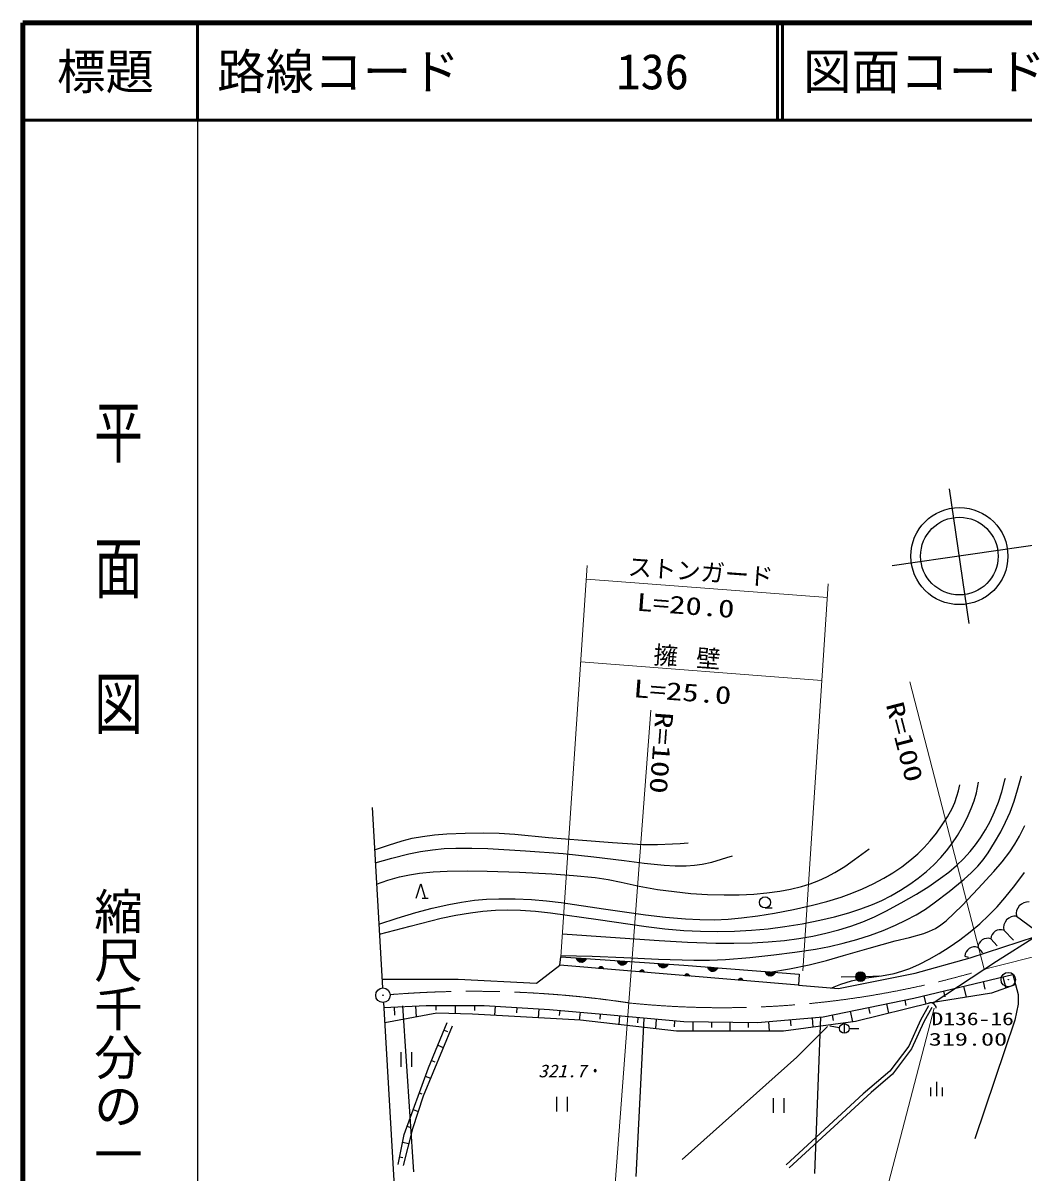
# Model space of a CAD drawing. Units: millimetres, scale not verified. Extents: x 40000 to 680000, y 20000 to 380000.
# Drawn here: x 40000 to 143052, y 261655 to 380000 of the extents above; entities that cross this region are included whole.
import ezdxf
from ezdxf.enums import TextEntityAlignment as Align

# ---------------------------------------------------------------- set-up
doc = ezdxf.new("R2010")
doc.units = ezdxf.units.MM
doc.header["$LTSCALE"] = 1000
doc.linetypes.add('CHAIN', pattern=[18.5, 12, -1.5, 3.5, -1.5])
for name, color, linetype, lineweight in [('M-BGD', 7, 'Continuous', 25), ('M-BGD-HTXT', 7, 'Continuous', 13), ('M-BMK', 2, 'CHAIN', 13), ('M-STR-STRC', 7, 'Continuous', 25), ('M-TTL', 2, 'Continuous', 140), ('M-TTL-BAND', 7, 'Continuous', 25), ('M-TTL-LINE', 7, 'Continuous', 50)]:
    doc.layers.add(name, color=color, linetype=linetype, lineweight=lineweight)
for name, color, linetype in [('M-BMK-SRVR', 7, 'Continuous'), ('M-OTRS', 7, 'Continuous'), ('M-TTL-TXT', 7, 'Continuous')]:
    doc.layers.add(name, color=color, linetype=linetype)
doc.styles.add('@ＭＳ ゴシック', font='')
doc.styles.add('ＭＳ ゴシック', font='')
doc.styles.get('@ＭＳ ゴシック').set_extended_font_data('@MS Gothic')
doc.styles.get('ＭＳ ゴシック').set_extended_font_data('MS Gothic')

# ---------------------------------------------------------------- blocks, each defined once
blk = doc.blocks.new('BUHIN1')
at = {"color": 3, "linetype": 'Continuous', "lineweight": 25}
for radius in [746, 22.5]:
    blk.add_circle((0, 0), radius, dxfattribs=at)
blk = doc.blocks.new('BUHIN6')
at = {"color": 7, "linetype": 'Continuous', "lineweight": 25}
for p, q in [((160, 451), (-38, -478)), ((28, -466), (216, 414)), ((270, 364), (98, -440)), ((168, -409), (320, 302)), ((369, 230), (242, -361)), ((328, -259), (406, 105))]:
    blk.add_line(p, q, dxfattribs=at)
blk.add_lwpolyline([(105, 489), (209, 426), (292, 349), (379, 231), (415, 111), (427, -12), (394, -164), (333, -271), (252, -366), (124, -438), (16, -476), (-105, -489)], close=True, dxfattribs=at)
blk = doc.blocks.new('BUHIN7')
at = {"color": 7, "linetype": 'Continuous', "lineweight": 25}
for p, q in [((166, 450), (-44, -477)), ((23, -466), (221, 411)), ((274, 361), (92, -441)), ((163, -411), (324, 298)), ((372, 226), (238, -364)), ((325, -263), (407, 100))]:
    blk.add_line(p, q, dxfattribs=at)
blk.add_lwpolyline([(110, 488), (214, 423), (296, 346), (382, 226), (416, 106), (427, -17), (393, -168), (330, -275), (247, -369), (119, -439), (10, -476), (-110, -488)], close=True, dxfattribs=at)
blk = doc.blocks.new('BUHIN8')
at = {"color": 7, "linetype": 'Continuous', "lineweight": 25}
for p, q in [((-162, 133), (-204, -49)), ((-186, -112), (-118, 183)), ((-80, 206), (-163, -148)), ((-138, -180), (-45, 221)), ((-10, 233), (-112, -205)), ((-84, -224), (23, 238))]:
    blk.add_line(p, q, dxfattribs=at)
blk.add_lwpolyline([(-57, -243), (-108, -211), (-149, -172), (-192, -112), (-208, -52), (-213, 10), (-196, 85), (-164, 138), (-122, 185), (-58, 220), (-4, 238), (57, 243)], close=True, dxfattribs=at)
blk = doc.blocks.new('BUHIN69')
at = {"color": 7, "linetype": 'Continuous', "lineweight": 25}
for p, q in [((825, 460), (-660, 676)), ((-825, -464), (659, -679))]:
    blk.add_line(p, q, dxfattribs=at)
blk = doc.blocks.new('BUHIN70')
at = {"color": 7, "linetype": 'Continuous', "lineweight": 25}
blk.add_line((760, 37), (846, 631), dxfattribs=at)
blk.add_lwpolyline([(673, -560), (-742, 108), (804, 345)], dxfattribs=at)
blk = doc.blocks.new('BUHIN71')
at = {"color": 7, "linetype": 'Continuous', "lineweight": 25}
blk.add_line((568, -83), (675, 656), dxfattribs=at)
blk.add_circle((0, 0), 574, dxfattribs=at)
blk = doc.blocks.new('BUHIN72')
at = {"color": 7, "linetype": 'Continuous', "lineweight": 25}
for p, q in [((-742, 108), (742, -108)), ((-66, 616), (825, 486)), ((-239, -572), (652, -701))]:
    blk.add_line(p, q, dxfattribs=at)
blk = doc.blocks.new('BUHIN74')
at = {"color": 7, "linetype": 'Continuous', "lineweight": 25}
blk.add_line((-492, 72), (492, -72), dxfattribs=at)
blk.add_circle((0, 0), 498, dxfattribs=at)
blk = doc.blocks.new('BUHIN75')
at = {"color": 7, "linetype": 'Continuous', "lineweight": 25}
for radius in [498, 440, 382, 322, 265, 195, 135, 77.5, 15]:
    blk.add_circle((0, 0), radius, dxfattribs=at)
blk = doc.blocks.new('BUHIN77')
at = {"color": 6, "linetype": 'Continuous', "lineweight": 25}
for radius in [746, 22.5]:
    blk.add_circle((0, 0), radius, dxfattribs=at)

msp = doc.modelspace()

# ---------------------------------------------------------------- linework, layer by layer
at = {"layer": 'M-BGD'}
for p, q in [((137500, 318166), (135485, 332020)), ((154305, 327684), (129565, 324086)), ((75971, 299201), (77063, 280614)), ((142374, 288016), (144203, 286681)), ((141068, 286564), (142055, 285519)), ((137596, 283729), (144336, 285922)), ((139733, 285674), (140371, 284939)), ((144322, 285881), (140311, 283348)), ((138397, 284784), (138862, 284242)), ((92929, 281099), (95334, 282967)), ((95334, 282967), (95422, 283808)), ((119904, 280886), (95334, 282967)), ((95422, 283808), (108084, 282967)), ((108084, 282967), (119993, 282037)), ((131924, 282126), (137596, 283729)), ((140311, 283348), (133801, 279055)), ((137062, 283894), (137410, 283778)), ((119993, 282037), (119904, 280886)), ((124034, 280565), (131924, 282126)), ((125805, 281759), (124306, 281722)), ((126804, 281797), (128302, 281876)), ((131799, 279550), (142005, 282012)), ((140985, 281765), (141265, 280601)), ((142005, 282012), (142551, 279952)), ((77010, 281510), (84833, 281510)), ((84833, 281510), (92929, 281099)), ((119904, 280886), (124034, 280565)), ((136902, 280781), (137175, 279648)), ((138943, 281273), (139131, 280497)), ((142311, 280981), (139792, 280065)), ((122449, 277642), (131799, 279550)), ((130864, 279360), (130975, 278817)), ((132820, 279797), (133026, 278939)), ((139792, 280065), (133571, 279073)), ((134861, 280289), (135002, 279705)), ((142551, 279952), (142551, 278957)), ((77151, 279117), (78909, 249184)), ((77180, 278614), (81555, 278819)), ((78255, 278664), (78295, 277797)), ((80455, 278768), (80509, 277617)), ((81555, 278819), (87536, 278819)), ((82551, 278819), (82551, 278320)), ((84545, 278819), (84545, 277965)), ((86539, 278819), (86539, 278276)), ((87536, 278819), (94273, 278407)), ((88659, 278750), (88600, 277795)), ((90904, 278613), (90870, 278044)), ((93150, 278475), (93093, 277533)), ((94273, 278407), (100533, 277833)), ((95316, 278311), (95267, 277770)), ((97403, 278120), (97327, 277287)), ((125254, 278215), (125477, 277123)), ((133571, 279073), (125786, 277165)), ((127124, 278596), (127253, 277966)), ((128994, 278978), (129194, 278000)), ((133300, 278784), (132480, 277280)), ((133642, 278601), (132842, 277134)), ((142551, 278957), (142207, 277312)), ((82642, 278004), (77273, 277028)), ((81772, 272372), (83710, 277058)), ((86307, 277928), (82642, 278004)), ((97460, 277279), (86307, 277928)), ((107344, 276173), (97460, 277279)), ((99490, 277929), (99442, 277408)), ((100533, 277833), (108089, 277146)), ((101478, 277747), (101395, 276839)), ((103367, 277575), (103315, 277007)), ((105256, 277404), (105166, 276417)), ((107145, 277232), (107089, 276616)), ((108089, 277146), (115694, 277070)), ((109040, 277137), (109030, 276173)), ((110941, 277118), (110936, 276551)), ((112843, 277098), (112833, 276173)), ((114744, 277079), (114738, 276535)), ((115694, 277070), (122449, 277642)), ((116820, 277165), (116904, 276173)), ((125786, 277165), (118383, 276173)), ((119072, 277356), (119127, 276709)), ((121323, 277547), (121405, 276578)), ((123384, 277833), (123502, 277255)), ((132480, 277280), (131273, 274614)), ((132842, 277134), (131571, 274329)), ((142207, 277312), (138075, 265070)), ((84225, 276690), (81233, 269453)), ((83387, 276277), (83729, 276135)), ((118383, 276173), (107344, 276173)), ((122911, 276649), (119737, 273474)), ((124136, 276519), (123148, 276676)), ((125130, 276441), (126130, 276441)), ((82741, 274715), (83311, 274479)), ((131273, 274614), (129313, 272040)), ((119737, 273474), (107944, 262952)), ((131571, 274329), (129608, 271750)), ((79270, 265503), (81772, 272372)), ((82095, 273153), (82437, 273012)), ((81460, 271514), (82003, 271316)), ((129313, 272040), (126579, 269693)), ((129608, 271750), (127399, 269853)), ((127399, 269853), (118948, 262080)), ((81233, 269453), (80153, 266117)), ((80834, 269796), (81116, 269694)), ((126579, 269693), (118628, 262379)), ((80208, 268079), (80727, 267890)), ((79583, 266362), (79932, 266235)), ((78657, 262437), (79270, 265503)), ((80153, 266117), (79172, 262314)), ((79117, 264737), (79764, 264607)), ((78810, 263204), (79148, 263136))]:
    msp.add_line(p, q, dxfattribs=at)
for points in [[(76738, 286147), (79900, 286994), (83092, 287787), (84599, 288102), (86115, 288357), (87394, 288513), (88690, 288609), (89979, 288645), (91268, 288620), (92804, 288520), (94345, 288358), (99286, 287661), (104230, 286944), (106153, 286714), (108094, 286542), (109821, 286455), (111562, 286428), (113314, 286459), (115074, 286551), (116794, 286712), (118508, 286934), (120305, 287228), (122105, 287584), (123617, 287940), (125113, 288355), (126330, 288749), (127528, 289200), (128489, 289622), (129432, 290101), (130419, 290669), (131385, 291294), (132252, 291924), (133090, 292607), (133851, 293301), (134577, 294045), (135172, 294733), (135721, 295458), (136292, 296314), (136812, 297203), (137288, 298129), (137714, 299093), (138006, 299891), (138240, 300706), (138365, 301258), (138478, 301813)], [(95432, 283954), (98664, 283887), (101910, 283759), (105505, 283581), (109113, 283463), (110760, 283480), (112404, 283558), (114894, 283759), (117383, 284020), (119526, 284288), (121669, 284616), (123093, 284885), (124515, 285214), (125931, 285607), (127331, 286058), (128629, 286535), (129902, 287067), (130986, 287579), (132041, 288144), (132989, 288733), (133905, 289372), (135453, 290562), (136976, 291809), (137706, 292462), (138392, 293157), (138940, 293816), (139448, 294521), (140126, 295600), (140754, 296709), (141258, 297698), (141711, 298719), (142129, 299852), (142491, 301006), (142698, 301729), (142901, 302464)], [(95584, 286203), (100557, 285838), (105543, 285506), (108465, 285344), (111392, 285241), (113255, 285222), (115125, 285263), (116793, 285354), (118467, 285506), (119935, 285696), (121405, 285947), (122734, 286239), (124059, 286591), (125309, 286985), (126540, 287435), (127732, 287947), (128900, 288514), (130503, 289374), (132081, 290288), (133335, 291073), (134555, 291907), (135392, 292543), (136201, 293232), (136926, 293923), (137608, 294656), (138166, 295337), (138682, 296061), (139191, 296888), (139652, 297753), (140109, 298745), (140509, 299756), (140852, 300796), (141140, 301861), (141184, 302035), (141230, 302218)], [(76678, 287166), (78569, 287806), (80488, 288390), (82179, 288833), (83895, 289219), (85200, 289465), (86524, 289653), (87779, 289758), (89048, 289803), (90730, 289792), (92417, 289720), (93949, 289600), (95475, 289420), (99806, 288748), (104146, 288134), (106203, 287900), (108266, 287725), (109764, 287654), (111272, 287643), (112658, 287705), (114050, 287827), (115736, 288043), (117428, 288322), (119411, 288704), (121374, 289144), (122843, 289524), (124296, 289963), (125415, 290363), (126513, 290819), (127625, 291345), (128712, 291925), (129649, 292486), (130552, 293097), (131389, 293731), (132196, 294418), (132865, 295066), (133489, 295755), (134135, 296558), (134734, 297399), (135261, 298230), (135741, 299100), (136020, 299718), (136241, 300356), (136392, 300932), (136524, 301526)], [(116953, 282251), (118993, 282596), (121020, 283000), (122794, 283442), (124553, 283941), (127198, 284728), (129866, 285459), (131352, 285814), (132815, 286225), (133425, 286460), (134016, 286752), (134588, 287117), (135131, 287535), (135972, 288300), (136779, 289115), (138437, 290845), (140050, 292614), (140885, 293604), (141675, 294635), (142198, 295413), (142674, 296230), (143244, 297362)], [(76228, 294822), (77651, 295330), (79089, 295779), (80114, 296030), (81153, 296222), (82413, 296386), (83682, 296491), (85571, 296565), (87465, 296579), (89071, 296547), (90675, 296456), (94165, 296118), (97658, 295841), (100755, 295586), (103853, 295392), (105388, 295391), (106933, 295450), (107731, 295495), (108540, 295544)], [(76307, 293490), (78024, 293986), (79757, 294424), (80972, 294665), (82197, 294847), (83400, 294964), (84607, 295020), (86246, 295020), (87887, 294959), (91787, 294740), (95672, 294461), (98810, 294126), (101954, 293729), (104006, 293464), (106074, 293257), (107213, 293196), (108355, 293196), (109182, 293252), (110001, 293368), (110984, 293585), (111967, 293864), (112542, 294046), (113126, 294236)], [(76434, 291316), (77606, 291714), (78803, 292058), (79819, 292271), (80857, 292427), (82273, 292564), (83703, 292642), (85771, 292680), (87850, 292658), (91176, 292540), (94496, 292362), (96729, 292205), (98954, 291989), (100295, 291783), (101627, 291518), (103504, 291113), (105401, 290765), (107094, 290531), (108804, 290356), (110526, 290245), (112255, 290195), (113784, 290210), (115311, 290285), (116645, 290407), (117975, 290590), (119100, 290798), (120221, 291066), (121120, 291339), (122005, 291671), (122844, 292056), (123657, 292496), (124683, 293134), (125691, 293832), (126448, 294388), (127200, 294953)], [(123231, 280592), (124289, 280998), (125361, 281346), (126254, 281549), (127172, 281696), (128472, 281874), (129759, 282112), (130575, 282340), (131374, 282627), (132385, 283067), (133379, 283565), (134422, 284158), (135433, 284802), (136539, 285580), (137610, 286406), (138589, 287231), (139527, 288099), (140375, 288974), (141185, 289898), (142213, 291175), (143193, 292491)]]:
    msp.add_lwpolyline(points, dxfattribs=at)
for radius in [5000, 4000]:
    msp.add_circle((136492, 325093), radius, dxfattribs=at)
for centre, radius, start, end in [((143571, 288252), 1220, 84.88269, 191.14288), ((142265, 286800), 1220, 84.88269, 191.14288), ((140734, 285619), 1003, 70.55994, 176.82013), ((139399, 284728), 1003, 70.55994, 176.82013), ((138063, 283838), 1003, 70.55994, 176.82013), ((133498, 278461), 623, 6.09082, 107.68652)]:
    msp.add_arc(centre, radius, start, end, dxfattribs=at)
at = {"layer": 'M-BGD-HTXT'}
for p, q in [((95422, 283808), (98151, 324140)), ((98056, 322729), (122887, 320826)), ((120364, 282372), (122979, 322238)), ((97478, 314190), (122327, 312286)), ((131380, 312154), (139049, 282535)), ((104691, 309211), (100338, 251308)), ((133895, 278548), (126472, 250119))]:
    msp.add_line(p, q, dxfattribs=at)
at = {"layer": 'M-BMK'}
msp.add_line((139202, 282570), (174707, 291609), dxfattribs=at)
for centre, radius, start, end in [((112066, 372775), 94198, 264.21722, 286.74249), ((86432, 172228), 108041, 81.40698, 94.55859)]:
    msp.add_arc(centre, radius, start, end, dxfattribs=at)
at = {"layer": 'M-STR-STRC'}
for p, q in [((79109, 278770), (80228, 261681)), ((103976, 277473), (103151, 261209)), ((122185, 277650), (121553, 261510))]:
    msp.add_line(p, q, dxfattribs=at)
at = {"layer": 'M-TTL'}
for p, q in [((40000, 380000), (40000, 20000)), ((680000, 380000), (40000, 380000))]:
    msp.add_line(p, q, dxfattribs=at)
at = {"layer": 'M-TTL-BAND'}
msp.add_line((58000, 370000), (58000, 20000), dxfattribs=at)
at = {"layer": 'M-TTL-LINE'}
for p, q in [((58000, 380000), (58000, 370000)), ((117750, 380000), (117750, 370000)), ((118250, 380000), (118250, 370000)), ((40000, 370000), (680000, 370000))]:
    msp.add_line(p, q, dxfattribs=at)

# ---------------------------------------------------------------- block references
at = {"layer": 'M-BGD', "rotation": 278.27518}
for name, p in [('BUHIN70', (80991, 290591)), ('BUHIN71', (116466, 289424)), ('BUHIN6', (97533, 283668)), ('BUHIN8', (99565, 282608)), ('BUHIN6', (101753, 283387)), ('BUHIN6', (105974, 283107)), ('BUHIN7', (111061, 282734)), ('BUHIN8', (103779, 282251)), ('BUHIN8', (108427, 281858)), ('BUHIN7', (117015, 282269)), ('BUHIN75', (126305, 281771)), ('BUHIN8', (113944, 281391)), ('BUHIN74', (124630, 276441)), ('BUHIN69', (79513, 273242)), ('BUHIN72', (134127, 270208)), ('BUHIN69', (95539, 268652)), ('BUHIN69', (117867, 268496))]:
    msp.add_blockref(name, p, dxfattribs=at)
at = {"layer": 'M-BMK-SRVR', "rotation": 278.27518}
msp.add_blockref('BUHIN1', (141536, 281474), dxfattribs=at)
at = {"layer": 'M-OTRS', "rotation": 278.27518}
msp.add_blockref('BUHIN77', (77098, 279865), dxfattribs=at)

# ---------------------------------------------------------------- texts
at = {"layer": 'M-BGD-HTXT', "style": 'ＭＳ ゴシック'}
msp.add_text('ストンガード', height=1833, rotation=355.8, dxfattribs=at).set_placement((102241, 322572), align=Align.BOTTOM_LEFT)
at = {"layer": 'M-BGD-HTXT', "style": 'ＭＳ ゴシック', "width": 1.35}
for s, rotation, p in [('L=20.0', 355.7, (103132, 318929)), ('L=25.0', 355.7, (102808, 310022)), ('R=100', 284.5, (128371, 309673)), ('R=100', 265.7, (104643, 309134))]:
    msp.add_text(s, height=1833, rotation=rotation, dxfattribs=at).set_placement(p, align=Align.BOTTOM_LEFT)
at = {"layer": 'M-BGD-HTXT', "style": 'ＭＳ ゴシック'}
for s, width, p in [('D136-16', 1.35, (133620, 276382)), ('319.00', 1.5, (133336, 274272)), ('・', 0.85, (98199, 271013))]:
    msp.add_text(s, height=1320, dxfattribs=dict(at, width=width)).set_placement(p, align=Align.BOTTOM_LEFT)
at = {"layer": 'M-BGD-HTXT', "style": 'ＭＳ ゴシック', "oblique": 15, "width": 1.1}
msp.add_text('321.7', height=1320, dxfattribs=at).set_placement((93091, 271010), align=Align.BOTTOM_LEFT)
at = {"layer": 'M-BGD-HTXT', "insert": (104913, 313827), "char_height": 1833, "attachment_point": 7, "rotation": 355.8, "style": 'ＭＳ ゴシック'}
msp.add_mtext('\\T1.76;擁壁', dxfattribs=at)
at = {"layer": 'M-TTL-BAND', "style": '@ＭＳ ゴシック', "width": 1.4}
msp.add_text('平  面  図', height=3666, rotation=270, dxfattribs=at).set_placement((49777, 306475), align=Align.MIDDLE_RIGHT)
at = {"layer": 'M-TTL-BAND', "style": '@ＭＳ ゴシック'}
msp.add_text('縮尺千分の一', height=3666, rotation=270, dxfattribs=at).set_placement((49777, 261030), align=Align.MIDDLE_RIGHT)
at = {"layer": 'M-TTL-TXT', "style": 'ＭＳ ゴシック'}
msp.add_text('標題', height=3666, dxfattribs=at).set_placement((48500, 375000), align=Align.MIDDLE_CENTER)
for s, p in [('路線コード', (60000, 375000)), ('136', (101142, 375000)), ('図面コード', (120380, 375000))]:
    msp.add_text(s, height=3666, dxfattribs=at).set_placement(p, align=Align.MIDDLE_LEFT)

doc.saveas('drawing.dxf')
